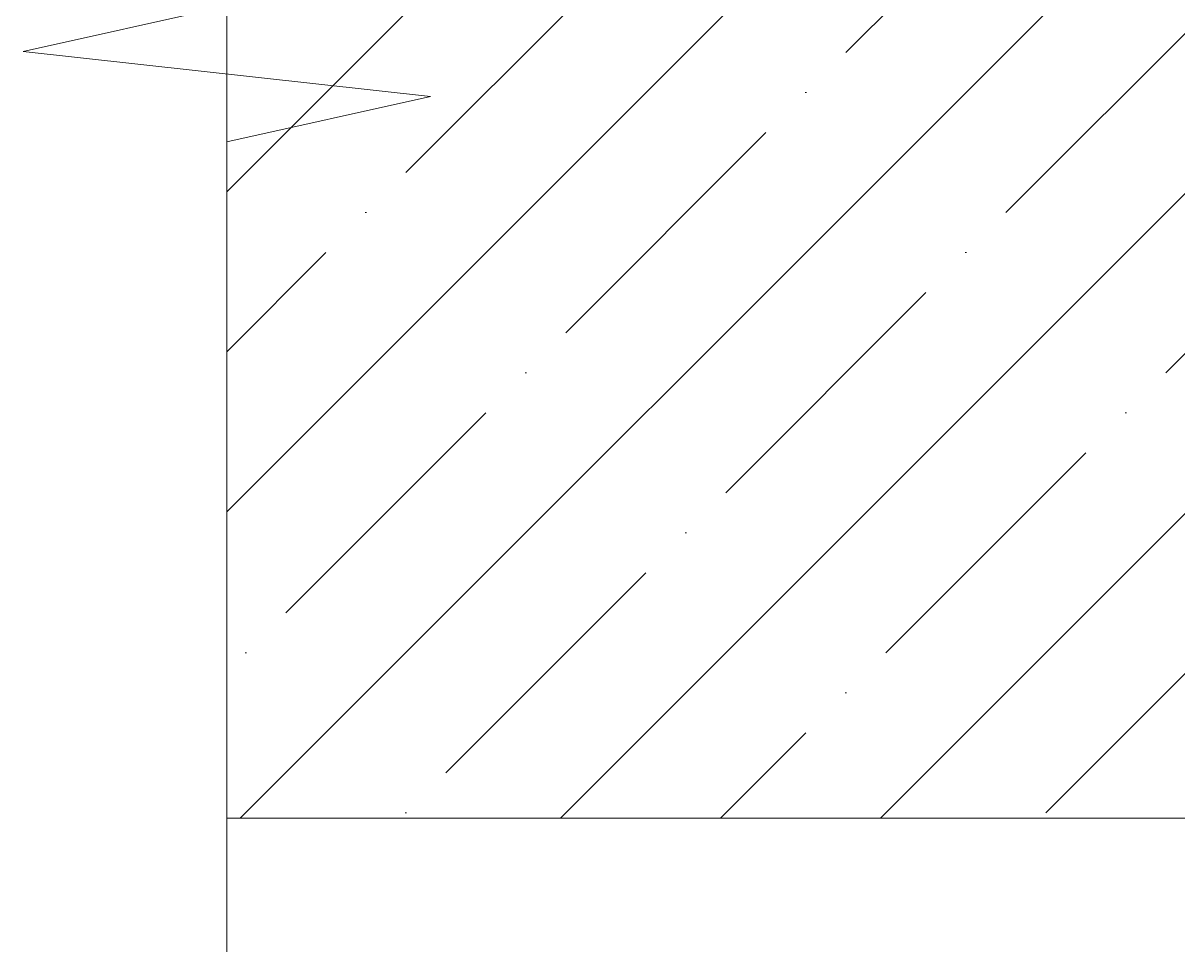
# Model space of a CAD drawing. Header units: millimetres. Extents: x 77165 to 11476408, y -193619 to 1121001.
# Drawn here: x 203919 to 205195, y 312389 to 313415 of the extents above; entities that cross this region are included whole.
import ezdxf

# ---------------------------------------------------------------- set-up
doc = ezdxf.new("R2010")
doc.units = ezdxf.units.MM
doc.layers.add('Элементы узлов', color=7, linetype='Continuous', lineweight=9)

# ---------------------------------------------------------------- blocks, each defined once
blk = doc.blocks.new('*U615')
at = {"color": 8}
blk.add_lwpolyline([(0, -6.506), (0, 2.443), (2.25, 2.943), (-2.25, 3.443), (0, 3.943), (0, 15.068)], dxfattribs=at)

msp = doc.modelspace()

# ---------------------------------------------------------------- hatches: boundary and pattern name
at = {"layer": 'Элементы узлов', "ltscale": 100, "true_color": 0x000000}
h = msp.add_hatch(dxfattribs=at)
h.set_pattern_fill('ANSI35', color=18, scale=1000, style=0)
h.set_pattern_definition([(45, (-4474185.95, 1046033), (-176.776695, 176.776695), []), (45, (-4474009.17, 1046033), (-176.776695, 176.776695), [312.5, -62.5, 0, -62.5])])
h.paths.add_polyline_path([(210969.62696, 313536.37126), (204144.21438, 313536.37126), (204144.21438, 312536.37126), (210969.62696, 312536.37126)])

# ---------------------------------------------------------------- linework, layer by layer
at = {"layer": 'Элементы узлов', "color": 18, "lineweight": 5, "ltscale": 100, "true_color": 0x000000}
msp.add_lwpolyline([(204144.21438, 313536.37126), (210969.62696, 313536.37126), (210969.62696, 312536.37126), (204144.21438, 312536.37126)], close=True, dxfattribs=at)

# ---------------------------------------------------------------- block references
at = {"layer": 'Элементы узлов', "xscale": 100, "yscale": 100, "zscale": 100}
msp.add_blockref('*U615', (204144.21438, 313039.26543), dxfattribs=at)

doc.saveas('drawing.dxf')
